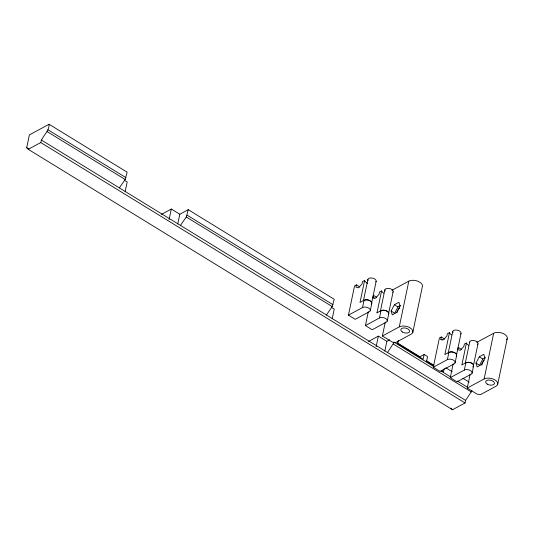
<?xml version="1.0" encoding="UTF-8"?>
<svg xmlns="http://www.w3.org/2000/svg" width="534" height="534" viewBox="0 0 534 534"><rect width="100%" height="100%" fill="white"/><g stroke="black" fill="none" stroke-linecap="round" stroke-linejoin="round"><path stroke-width="0.8" d="M471.943 390.788L465.588 400.407L465.054 402.97L452.532 409.732L28.235 149.313L26.7 147.711L29.377 134.908L49.075 124.268L127.145 172.188L125.17 179.497L119.362 187.901M28.235 149.313L40.758 142.545C42.053 135.856 49.448 131.704 49.075 124.268M125.15 191.693L127.185 181.954L124.355 180.218M169.111 219.587L171.314 209.041L179.798 214.247L188.242 209.688L334.197 299.274L332.228 306.583L326.421 314.987M177.762 223.98L179.798 214.247M180.465 225.401L186.273 216.998L188.242 209.688M332.208 318.778L334.244 309.039L331.414 307.304M348.442 315.153L362.513 307.557A4.472 2.463 11.8 0 1 368.72 308.118A4.472 2.463 11.8 0 1 369.301 311.722L355.23 319.325L348.442 315.153L354.556 285.904L356.432 284.889L359.823 286.972M356.432 284.889L355.951 287.172L358.521 287.813L362.045 283.881L362.526 281.598L364.589 280.477A7.83 4.312 11.8 0 0 367.712 283.394M364.602 280.53L360.016 302.471L364.041 300.241A4.472 2.463 11.8 0 1 369.782 300.549A4.472 2.463 11.8 0 1 371.444 303.946M363.474 300.522L367.886 279.389M362.513 307.557L364.041 300.241M365.416 325.573L379.48 317.97A4.472 2.463 11.8 0 1 385.695 318.538A4.472 2.463 11.8 0 1 386.269 322.142L372.205 329.738L365.416 325.573L368.3 311.756M371.564 303.319L376.15 281.378M374.281 298.426L372.926 297.592L373.406 295.302L376.797 297.385M370.256 310.681L371.777 303.372M376.991 312.884L381.563 290.897L379.494 292.011L379.02 294.301L375.495 298.232L372.926 297.592M384.86 289.808L380.275 311.749A4.252 2.343 11.8 0 1 381.183 310.761M379.48 317.97L381.009 310.661A4.472 2.463 11.8 0 1 386.749 310.962A4.472 2.463 11.8 0 1 388.412 314.359M376.163 346.673L378.366 336.126L386.856 341.333L389.666 339.811M382.384 335.993L399.272 326.868A7.83 4.312 11.8 0 1 410.132 327.856A7.83 4.312 11.8 0 1 411.147 334.164L395.814 342.448L392.397 342.134L382.384 335.993L385.281 322.115M393.117 291.791L388.532 313.732A4.252 2.343 11.8 0 0 388.578 313.118M387.223 321.101L388.752 313.785M384.82 351.072L386.856 341.333M399.272 326.868L408.817 281.158A7.83 4.312 11.8 0 1 417.975 281.291A7.83 4.312 11.8 0 1 422.367 286.631L412.815 332.342M398.357 340.438L397.696 343.609L423.155 359.235L424.15 354.483L427.54 356.565L426.546 361.318L433.621 365.656M433.301 367.238L447.372 359.642A4.472 2.463 11.8 0 1 453.58 360.203A4.472 2.463 11.8 0 1 454.16 363.808L440.089 371.41L433.301 367.238L439.409 337.989L441.291 336.974L444.682 339.057M442.172 340.091L440.81 339.257L441.291 336.974M451.524 334.851A7.83 4.312 11.8 0 1 449.461 332.615L444.875 354.556L448.9 352.327A4.472 2.463 11.8 0 1 454.641 352.634A4.472 2.463 11.8 0 1 456.296 356.031M444.181 368.567L443.52 371.737L441.398 370.436M448.166 353.415L452.745 331.474M447.372 359.642L448.9 352.327M450.269 377.658L464.34 370.055A4.472 2.463 11.8 0 1 470.547 370.623A4.472 2.463 11.8 0 1 471.128 374.221L457.057 381.823L450.269 377.658L453.159 363.841M461.009 333.463L456.423 355.404A4.252 2.343 11.8 0 0 454.521 352.72A4.252 2.343 11.8 0 0 449.868 352.126M455.108 362.766L456.637 355.45M468.492 345.264A7.83 4.312 11.8 0 1 466.436 343.028L461.85 364.969L465.868 362.746A4.472 2.463 11.8 0 1 472.076 363.307A4.472 2.463 11.8 0 1 472.657 366.911M465.308 363.02L469.72 341.894M464.34 370.055L465.868 362.746M467.243 388.078L484.131 378.953A7.83 4.312 11.8 0 1 494.991 379.941A7.83 4.312 11.8 0 1 496.006 386.242L480.673 394.533L477.256 394.219L467.243 388.078L470.14 374.2M477.977 343.876L473.391 365.817A4.252 2.343 11.8 0 0 470.501 362.733A4.252 2.343 11.8 0 0 465.454 363.287M472.083 373.186L473.611 365.87M484.131 378.953L493.676 333.243A7.83 4.312 11.8 0 1 503.722 333.777A7.83 4.312 11.8 0 1 506.632 339.724M497.675 384.427L507.227 338.716M387.517 352.493L394.152 342.254L433.895 366.651M391.102 311.008L394.412 304.72L398.911 302.291L400.106 306.142L396.795 312.423L392.29 314.86L391.102 311.008L394.666 313.191L397.97 306.91L400.547 305.521M475.961 363.093L479.265 356.805L483.771 354.376L484.965 358.227L481.655 364.508L477.149 366.945L475.961 363.093L479.525 365.276L482.829 358.995L485.406 357.606M161.462 214.361L171.314 209.041M391.936 290.282L408.817 281.158M376.977 312.837L381.009 310.661M368.52 341.446L378.366 336.126M449.461 332.615L447.385 333.683L446.905 335.966L443.38 339.898L440.81 339.257M424.15 354.483L419.924 356.759L397.296 342.875M466.436 343.028L464.353 344.096L463.879 346.379L460.355 350.311L457.785 349.677L458.259 347.387L461.656 349.47M476.795 342.361L493.676 333.243M394.412 304.72L397.97 306.91M479.265 356.805L482.829 358.995M445.923 367.846L452.251 371.731M462.811 378.212L469.146 382.097M426.152 360.584L433.928 365.356M47.926 129.755L125.997 177.668M187.094 215.169L333.049 304.754M440.991 371.01L450.93 377.104M457.318 381.029L467.25 387.123M47.105 131.584L125.17 179.497M186.273 216.998L332.228 306.583M393.324 344.09L471.395 392.003M41.298 139.988L465.588 400.407M40.758 142.545L465.054 402.97M26.7 147.711L28.829 149.019M450.996 408.13L452.532 409.732M381.563 290.897L381.576 290.943A7.83 4.312 11.8 0 0 383.632 293.179M481.908 365.203A3.358 1.529 -58.5 0 1 484.031 360.49M469.68 342.508A4.252 2.343 11.8 0 1 474.552 340.645A4.252 2.343 11.8 0 1 477.656 344.423M448.487 352.874A4.252 2.343 11.8 0 1 449.067 352.433M452.952 332.729A4.252 2.343 11.8 0 1 457.037 330.119A4.252 2.343 11.8 0 1 460.682 334.004M396.976 312.57A3.358 1.529 -58.5 0 1 399.739 308.018M381.984 310.454A4.252 2.343 11.8 0 1 388.331 312.483M385.061 291.063A4.252 2.343 11.8 0 1 389.146 288.447A4.252 2.343 11.8 0 1 392.797 292.338M370.85 301.443A4.252 2.343 11.8 0 1 371.243 303.866M363.627 300.789A4.252 2.343 11.8 0 1 370.109 300.882M368.093 280.644A4.252 2.343 11.8 0 1 372.178 278.034A4.252 2.343 11.8 0 1 375.823 281.919M487.255 384.12A4.472 2.463 11.8 0 0 494.417 383.646A4.472 2.463 11.8 0 0 488.537 380.034A4.472 2.463 11.8 0 0 487.255 384.12M402.396 332.035A4.472 2.463 11.8 0 0 409.558 331.561A4.472 2.463 11.8 0 0 403.677 327.949A4.472 2.463 11.8 0 0 402.396 332.035"/></g></svg>
